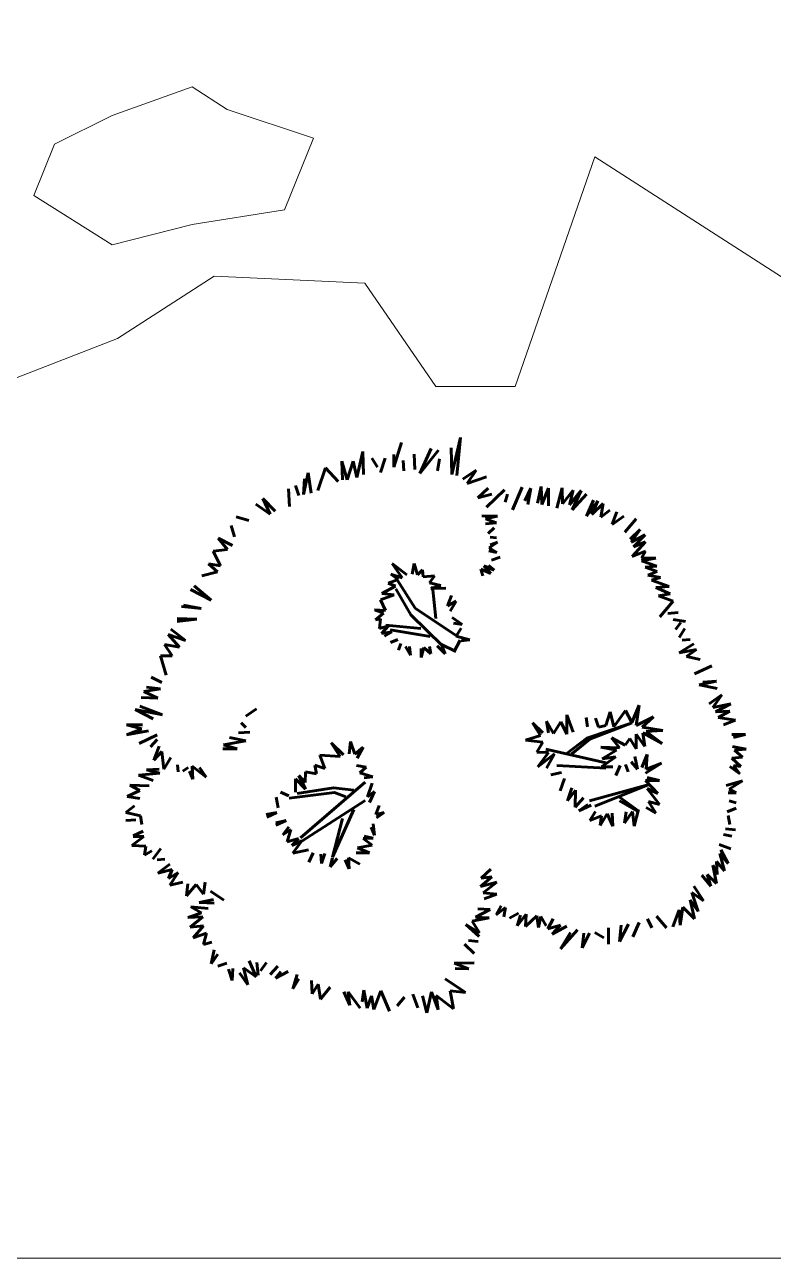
# Model space of a CAD drawing. Header units: metres. Extents: x 0 to 43.1, y 0 to 32.6.
# Drawn here: x 29.91 to 34.84, y 0 to 8.13 of the extents above; entities that cross this region are included whole.
import ezdxf

# ---------------------------------------------------------------- set-up
doc = ezdxf.new("R2010")
doc.units = ezdxf.units.M
for name, color, linetype, lineweight in [('Ceco.NET 53', 254, 'Continuous', 9), ('plants', 83, 'Continuous', 60), ('topography', 132, 'Continuous', 15)]:
    doc.layers.add(name, color=color, linetype=linetype, lineweight=lineweight)

# ---------------------------------------------------------------- blocks, each defined once
blk = doc.blocks.new('ARBRE10')
for p, q in [((0.2391, 1.7233), (0.2972, 1.967)), ((0.2972, 1.967), (0.2718, 1.716)), ((-0.3867, 1.7026), (-0.3473, 1.8749)), ((-0.3473, 1.8749), (-0.3424, 1.7223)), ((-0.1426, 1.7705), (-0.0917, 1.9342)), ((0.0282, 1.7305), (0.1046, 1.8942)), ((0.1518, 1.8833), (0.0282, 1.7305)), ((0.2354, 1.8978), (0.2391, 1.7233)), ((-0.4801, 1.6878), (-0.4851, 1.8109)), ((-0.4851, 1.8109), (-0.4506, 1.6878)), ((-0.4506, 1.6878), (-0.4113, 1.8109)), ((-0.4113, 1.8109), (-0.3867, 1.7026)), ((-0.2883, 1.8306), (-0.2489, 1.7715)), ((-0.1997, 1.8306), (-0.2293, 1.737)), ((-0.1426, 1.8542), (-0.1426, 1.7705)), ((-0.0817, 1.8158), (-0.0768, 1.7469)), ((-0.0081, 1.8578), (-0.0045, 1.756)), ((0.1446, 1.7469), (0.1594, 1.8256)), ((-0.7387, 1.5923), (-0.706, 1.7342)), ((-0.706, 1.7342), (-0.6878, 1.5996)), ((-0.6442, 1.6178), (-0.5933, 1.7669)), ((-0.5933, 1.7669), (-0.5097, 1.676)), ((0.3119, 1.6927), (0.4004, 1.7518)), ((0.4004, 1.7518), (0.3414, 1.6632)), ((0.3414, 1.6632), (0.4693, 1.7075)), ((-0.8368, 1.6287), (-0.8295, 1.5123)), ((-0.7896, 1.6505), (-0.7678, 1.585)), ((-0.7314, 1.6942), (-0.7387, 1.5923)), ((0.4791, 1.6337), (0.4103, 1.5697)), ((0.7043, 1.6396), (0.6389, 1.4905)), ((0.7202, 1.55), (0.7595, 1.6337)), ((0.7595, 1.6337), (0.7399, 1.5254)), ((0.8038, 1.5352), (0.8284, 1.6435)), ((0.8284, 1.6435), (0.8333, 1.5254)), ((0.8333, 1.5254), (0.8776, 1.6337)), ((0.8776, 1.6337), (0.8776, 1.5155)), ((0.9313, 1.5015), (0.9663, 1.6348)), ((0.9663, 1.6348), (0.9698, 1.5295)), ((-0.9254, 1.4804), (-1.0048, 1.5646)), ((-1.0048, 1.5646), (-0.9581, 1.4617)), ((0.4103, 1.5697), (0.5037, 1.5943)), ((0.588, 1.6214), (0.468, 1.5086)), ((0.607, 1.5943), (0.5923, 1.5401)), ((0.9698, 1.5295), (1.04, 1.6208)), ((1.04, 1.6208), (1.0154, 1.5225)), ((1.0154, 1.5225), (1.0926, 1.6173)), ((1.0926, 1.6173), (1.033, 1.4909)), ((1.033, 1.4909), (1.1276, 1.5927)), ((1.1732, 1.5541), (1.1276, 1.4488)), ((1.1276, 1.4488), (1.2013, 1.5506)), ((1.2013, 1.5506), (1.1627, 1.4593)), ((-0.9581, 1.4617), (-1.0516, 1.5272)), ((1.1627, 1.4593), (1.2363, 1.533)), ((1.2363, 1.533), (1.2223, 1.4418)), ((1.2223, 1.4418), (1.2819, 1.4874)), ((1.3275, 1.4769), (1.296, 1.3962)), ((-1.2152, 1.3868), (-1.1918, 1.312)), ((-1.1825, 1.443), (-1.0983, 1.4196)), ((0.4375, 1.4504), (0.5411, 1.4479)), ((0.5411, 1.4479), (0.4622, 1.4306)), ((0.4622, 1.4306), (0.5337, 1.4035)), ((0.5337, 1.4035), (0.4622, 1.3985)), ((1.3731, 1.4488), (1.296, 1.3927)), ((1.4538, 1.4313), (1.3801, 1.3436)), ((-1.2059, 1.2558), (-1.2994, 1.3026)), ((-1.2994, 1.3026), (-1.2386, 1.2278)), ((0.4794, 1.3343), (0.5189, 1.3714)), ((0.4918, 1.3096), (0.5337, 1.3047)), ((1.4152, 1.2979), (1.4818, 1.3611)), ((1.4818, 1.3611), (1.4222, 1.2769)), ((1.4222, 1.2769), (1.5134, 1.326)), ((1.5134, 1.326), (1.4362, 1.2453)), ((-1.2386, 1.2278), (-1.3321, 1.2184)), ((0.5362, 1.2084), (0.4844, 1.2207)), ((0.5411, 1.2775), (0.4868, 1.2405)), ((0.4868, 1.2405), (0.5362, 1.2084)), ((0.4918, 1.2602), (0.5411, 1.2775)), ((1.5169, 1.2804), (1.4292, 1.1821)), ((1.4362, 1.2453), (1.5169, 1.2804)), ((-1.3321, 1.2184), (-1.2854, 1.1201)), ((0.5016, 1.159), (0.5584, 1.1788)), ((1.4292, 1.1821), (1.5169, 1.2172)), ((1.5169, 1.2172), (1.4888, 1.1716)), ((1.4888, 1.1716), (1.5835, 1.1716)), ((1.5835, 1.1716), (1.4888, 1.1541)), ((1.4888, 1.1541), (1.5905, 1.119)), ((-1.3041, 1.0827), (-1.4069, 1.0546)), ((-1.2854, 1.1201), (-1.3648, 1.1342)), ((-1.3648, 1.1342), (-1.3041, 1.0827)), ((-0.087, 1.0429), (-0.1616, 1.0669)), ((-0.1616, 1.0669), (-0.1138, 1.031)), ((-0.0571, 1.0609), (-0.1527, 1.1356)), ((-0.1527, 1.1356), (-0.087, 1.0429)), ((-0.0093, 1.1356), (-0.0212, 1.0669)), ((0.0146, 1.0609), (-0.0093, 1.1356)), ((0.0475, 1.0938), (0.0146, 1.0609)), ((0.0505, 1.0489), (0.0475, 1.0938)), ((0.4967, 1.0701), (0.4301, 1.0997)), ((0.4301, 1.0997), (0.4449, 1.0553)), ((0.5189, 1.0923), (0.4498, 1.122)), ((0.4498, 1.122), (0.4967, 1.0701)), ((0.4819, 1.1244), (0.5189, 1.0923)), ((1.5905, 1.119), (1.5134, 1.112)), ((1.5134, 1.112), (1.594, 1.0839)), ((1.594, 1.0839), (1.5309, 1.0593)), ((1.5309, 1.0593), (1.6151, 1.0453)), ((-1.4583, 0.9891), (-1.3461, 0.8956)), ((-0.1318, 0.9862), (-0.2214, 0.9383)), ((-0.1138, 1.031), (-0.1796, 1.0071)), ((-0.1796, 1.0071), (-0.1318, 0.9862)), ((-0.1206, 1.0296), (-0.0008, 0.8422)), ((0.1251, 1.0549), (0.0505, 1.0489)), ((0.0923, 1.0101), (0.1251, 1.0549)), ((0.167, 0.9921), (0.0923, 1.0101)), ((0.1012, 0.9712), (0.167, 0.9921)), ((0.1116, 0.9846), (0.134, 0.7748)), ((1.6151, 1.0453), (1.5554, 1.0277)), ((1.5554, 1.0277), (1.6712, 0.9856)), ((1.6712, 0.9856), (1.5835, 0.9786)), ((1.5835, 0.9786), (1.6782, 0.9365)), ((-1.3461, 0.8956), (-1.4817, 0.9658)), ((-0.1407, 0.9294), (-0.2303, 0.8965)), ((-0.2303, 0.8965), (-0.1975, 0.8277)), ((-0.2214, 0.9383), (-0.1407, 0.9294)), ((-0.1281, 0.9696), (-0.0307, 0.7973)), ((0.1998, 0.9742), (0.1012, 0.9712)), ((0.2118, 0.8576), (0.2386, 0.9264)), ((1.6782, 0.9365), (1.601, 0.9225)), ((1.601, 0.9225), (1.6992, 0.8874)), ((-1.4116, 0.8394), (-1.5425, 0.8535)), ((-1.5285, 0.8628), (-1.4116, 0.8394)), ((-0.1975, 0.8277), (-0.2692, 0.8307)), ((-0.2692, 0.8307), (-0.2094, 0.8098)), ((-0.0008, 0.8422), (0.2763, 0.6549)), ((0.2685, 0.8875), (0.2118, 0.8576)), ((0.2297, 0.8218), (0.2685, 0.8875)), ((1.6992, 0.8874), (1.6116, 0.7856)), ((1.7308, 0.8137), (1.6642, 0.8067)), ((-1.5705, 0.7739), (-1.4396, 0.7692)), ((-1.4396, 0.7692), (-1.5705, 0.7552)), ((-0.2094, 0.8098), (-0.2632, 0.765)), ((-0.2632, 0.765), (-0.2303, 0.7709)), ((-0.2303, 0.7709), (-0.2363, 0.7082)), ((-0.0307, 0.7973), (0.179, 0.5949)), ((0.3073, 0.7351), (0.2416, 0.7799)), ((0.2506, 0.744), (0.3073, 0.7351)), ((1.6992, 0.7681), (1.7799, 0.754)), ((1.7132, 0.7014), (1.7483, 0.747)), ((-1.5149, 0.629), (-1.6286, 0.6684)), ((-1.6286, 0.6684), (-1.5543, 0.5853)), ((-1.6111, 0.7034), (-1.5149, 0.629)), ((-0.2363, 0.7082), (-0.1766, 0.7261)), ((-0.1766, 0.7261), (-0.2244, 0.6753)), ((-0.2244, 0.6753), (-0.1557, 0.6872)), ((-0.1557, 0.6872), (-0.2035, 0.6574)), ((-0.1955, 0.7298), (0.0367, 0.7073)), ((-0.1655, 0.6998), (0.0966, 0.6549)), ((0.2685, 0.6574), (0.3014, 0.7112)), ((0.3581, 0.6334), (0.2685, 0.6574)), ((1.7764, 0.7084), (1.7378, 0.6488)), ((-1.5543, 0.5853), (-1.6548, 0.6028)), ((-1.6548, 0.6028), (-1.6024, 0.5284)), ((-0.1168, 0.6364), (-0.1646, 0.6155)), ((-0.0959, 0.6095), (-0.1109, 0.5647)), ((-0.066, 0.5886), (-0.0332, 0.5318)), ((-0.0332, 0.5318), (-0.0392, 0.5886)), ((0.0385, 0.5169), (0.0564, 0.5826)), ((0.0385, 0.5766), (0.0385, 0.5169)), ((0.0564, 0.5826), (0.1012, 0.5408)), ((0.1012, 0.5408), (0.0923, 0.5886)), ((0.1431, 0.5946), (0.1968, 0.5408)), ((0.1968, 0.5408), (0.1729, 0.6035)), ((0.1729, 0.6035), (0.2625, 0.5587)), ((0.2954, 0.6304), (0.2536, 0.5527)), ((0.3014, 0.6275), (0.3581, 0.6334)), ((1.8338, 0.6065), (1.7382, 0.5468)), ((1.7382, 0.5468), (1.8517, 0.5707)), ((1.7588, 0.6312), (1.8114, 0.6347)), ((1.8517, 0.5707), (1.786, 0.5228)), ((-1.6024, 0.5284), (-1.6811, 0.5284)), ((-1.6811, 0.5284), (-1.6417, 0.4015)), ((1.786, 0.5228), (1.8756, 0.5049)), ((1.9533, 0.4631), (1.8397, 0.4093)), ((-1.7423, 0.3884), (-1.6723, 0.3534)), ((1.9831, 0.3614), (1.8696, 0.3375)), ((1.8696, 0.3375), (1.9891, 0.3136)), ((1.8935, 0.3554), (1.9831, 0.3614)), ((-1.6985, 0.2484), (-1.8079, 0.2527)), ((-1.6811, 0.3096), (-1.7904, 0.2921)), ((-1.7904, 0.2921), (-1.6985, 0.2484)), ((-1.7729, 0.3227), (-1.6811, 0.3096)), ((1.9353, 0.212), (2.019, 0.2718)), ((2.019, 0.2718), (1.9592, 0.1881)), ((-1.6679, 0.139), (-1.8472, 0.174)), ((-1.8472, 0.174), (-1.7292, 0.1127)), ((-1.8166, 0.1959), (-1.6679, 0.139)), ((-1.117, 0.1302), (-1.0471, 0.1784)), ((1.3081, 0.0612), (1.3854, 0.1671)), ((1.3854, 0.1671), (1.4261, 0.0897)), ((1.4261, 0.0897), (1.4749, 0.2037)), ((1.4749, 0.2037), (1.4546, 0.0694)), ((1.9592, 0.1881), (2.0787, 0.212)), ((2.0787, 0.212), (1.9772, 0.1582)), ((1.9772, 0.1582), (2.0727, 0.1641)), ((2.0727, 0.1641), (1.9951, 0.1223)), ((-1.1476, 0.0865), (-1.117, 0.0558)), ((0.8401, 0.0205), (0.7709, 0.0856)), ((0.7709, 0.0856), (0.8238, 0.0042)), ((0.8767, 0.0205), (0.8645, 0.0979)), ((0.8645, 0.0979), (0.9092, 0.0164)), ((0.9092, 0.0164), (0.9581, 0.0938)), ((0.9581, 0.0938), (0.9988, 0.0123)), ((0.9988, 0.0123), (0.9988, 0.1386)), ((0.9988, 0.1386), (1.0395, 0.0246)), ((1.1331, 0.0612), (1.1249, 0.1223)), ((1.1288, -0.0152), (1.4275, 0.0864)), ((1.4275, 0.0864), (1.1497, -0.0212)), ((1.186, 0.1182), (1.2063, 0.0571)), ((1.2552, 0.0694), (1.2836, 0.1589)), ((1.2836, 0.1589), (1.3081, 0.0612)), ((1.4546, 0.0694), (1.5685, 0.1264)), ((1.5685, 0.1264), (1.4953, 0.0571)), ((1.9951, 0.1223), (2.1086, 0.1044)), ((2.1086, 0.1044), (2.0309, 0.0745)), ((-1.7991, 0.0733), (-1.904, 0.0733)), ((-1.904, 0.0733), (-1.8035, 0.0471)), ((-1.8035, 0.0471), (-1.904, 0.0077)), ((-1.904, 0.0077), (-1.7598, 0.034)), ((-1.7029, 0.0077), (-1.821, -0.0492)), ((-1.1651, 0.0208), (-1.0908, 0.0252)), ((0.8238, 0.0042), (0.7261, -0.0284)), ((1.2063, 0.0571), (1.2552, 0.0694)), ((1.5115, -0.0691), (1.4546, 0.0123)), ((1.4546, 0.0123), (1.4546, -0.0854)), ((1.4953, 0.0571), (1.6295, 0.0368)), ((1.6255, -0.0487), (1.4993, 0.0205)), ((1.4993, 0.0205), (1.5115, -0.0691)), ((1.6295, 0.0368), (1.5197, 0.0286)), ((1.5197, 0.0286), (1.6255, -0.0487)), ((2.0847, 0.0087), (2.1743, 0.0087)), ((2.1743, 0.0087), (2.0966, -0.0092)), ((-1.7029, -0.0229), (-1.7466, -0.071)), ((-1.6898, -0.0667), (-1.7248, -0.1586)), ((-1.2657, -0.0579), (-1.117, -0.0317)), ((-1.1739, -0.0842), (-1.2657, -0.0579)), ((-1.117, -0.0317), (-1.2263, -0.0098)), ((-0.4749, -0.1236), (-0.556, -0.0456)), ((-0.556, -0.0456), (-0.4967, -0.1361)), ((-0.4282, -0.0363), (-0.4375, -0.1174)), ((-0.4001, -0.1205), (-0.4282, -0.0363)), ((-0.344, -0.0737), (-0.4001, -0.1205)), ((-0.3845, -0.1454), (-0.344, -0.0737)), ((0.7261, -0.0284), (0.8401, -0.0406)), ((0.8401, -0.0406), (0.7994, -0.1057)), ((1.0004, -0.1138), (1.1288, -0.0152)), ((1.1497, -0.0212), (1.0302, -0.1168)), ((1.3447, -0.0772), (1.2226, -0.0732)), ((1.2226, -0.0732), (1.3243, -0.0935)), ((1.3813, -0.061), (1.2918, -0.0121)), ((1.2918, -0.0121), (1.3447, -0.0772)), ((1.4139, -0.0162), (1.3813, -0.061)), ((1.4546, -0.0854), (1.4139, -0.0162)), ((2.0907, -0.069), (2.1803, -0.0869)), ((-1.7248, -0.1586), (-1.6723, -0.1017)), ((-1.6723, -0.1017), (-1.6592, -0.2198)), ((-1.6592, -0.2198), (-1.6111, -0.1411)), ((-1.27, -0.0842), (-1.1739, -0.0842)), ((-0.4967, -0.1361), (-0.6308, -0.1267)), ((-0.6308, -0.1267), (-0.5965, -0.214)), ((0.7994, -0.1057), (0.8767, -0.1098)), ((0.8767, -0.1098), (0.8075, -0.2035)), ((0.8075, -0.2035), (0.9174, -0.118)), ((0.86, -0.0869), (1.2543, -0.1766)), ((0.9174, -0.118), (0.8645, -0.2116)), ((1.3203, -0.1383), (1.2267, -0.2035)), ((1.3243, -0.0935), (1.2307, -0.1505)), ((1.2307, -0.1505), (1.3203, -0.1383)), ((1.4627, -0.2198), (1.4464, -0.1342)), ((1.4912, -0.2075), (1.5278, -0.122)), ((1.5278, -0.122), (1.5197, -0.2198)), ((2.1564, -0.1407), (2.0847, -0.1467)), ((2.0847, -0.1467), (2.1444, -0.2005)), ((2.1803, -0.0869), (2.1026, -0.0929)), ((2.1026, -0.0929), (2.1564, -0.1407)), ((-1.6898, -0.2198), (-1.7729, -0.2242)), ((-1.7729, -0.2242), (-1.6854, -0.2461)), ((-1.5674, -0.1892), (-1.563, -0.2373)), ((-1.4974, -0.2067), (-1.5324, -0.2329)), ((-1.4887, -0.2329), (-1.4668, -0.2854)), ((-1.4668, -0.2854), (-1.4712, -0.1979)), ((-1.4712, -0.1979), (-1.3794, -0.2723)), ((-1.3794, -0.2723), (-1.4231, -0.2067)), ((-0.7243, -0.2359), (-0.7274, -0.3076)), ((-0.6526, -0.2484), (-0.7243, -0.2359)), ((-0.5965, -0.214), (-0.6619, -0.1922)), ((-0.6619, -0.1922), (-0.6526, -0.2484)), ((-0.3253, -0.2047), (-0.3877, -0.1953)), ((-0.3658, -0.2421), (-0.3253, -0.2047)), ((-0.2817, -0.2702), (-0.3658, -0.2421)), ((0.9621, -0.2401), (0.893, -0.2564)), ((0.9317, -0.1946), (1.2543, -0.2125)), ((1.2267, -0.2035), (1.2999, -0.2035)), ((1.3488, -0.1953), (1.3203, -0.2605)), ((1.3854, -0.1872), (1.4017, -0.2361)), ((1.422, -0.1709), (1.4627, -0.2198)), ((1.6214, -0.179), (1.5156, -0.2442)), ((1.5197, -0.2198), (1.6214, -0.179)), ((2.1385, -0.2484), (2.0727, -0.2005)), ((2.1444, -0.2005), (2.0966, -0.1946)), ((2.0966, -0.1946), (2.1385, -0.2484)), ((-1.7554, -0.3292), (-1.8822, -0.3248)), ((-1.8822, -0.3248), (-1.8166, -0.3598)), ((-1.6854, -0.2461), (-1.8253, -0.2592)), ((-1.8253, -0.2592), (-1.7292, -0.2942)), ((-0.7243, -0.3513), (-0.7897, -0.2827)), ((-0.7897, -0.2827), (-0.7897, -0.37)), ((-0.7274, -0.3076), (-0.7679, -0.2608)), ((-0.7679, -0.2608), (-0.7243, -0.3513)), ((-0.7572, -0.6716), (-0.3303, -0.3044)), ((-0.3378, -0.2764), (-0.2817, -0.2702)), ((-0.316, -0.4012), (-0.2848, -0.3107)), ((0.9825, -0.2808), (0.954, -0.3623)), ((1.1467, -0.4277), (1.541, -0.3201)), ((1.541, -0.3201), (1.1826, -0.4636)), ((1.6092, -0.2931), (1.5156, -0.2931)), ((1.5156, -0.2931), (1.597, -0.3786)), ((1.5278, -0.2727), (1.6092, -0.2931)), ((2.0488, -0.3261), (2.1564, -0.2962)), ((2.1564, -0.2962), (2.0668, -0.35)), ((-1.8166, -0.3598), (-1.8997, -0.3992)), ((-1.8997, -0.3992), (-1.8166, -0.4123)), ((-0.9175, -0.4043), (-0.9051, -0.4729)), ((-0.8895, -0.37), (-0.8334, -0.395)), ((-0.8321, -0.4093), (-0.5325, -0.3719)), ((-0.7796, -0.3794), (-0.54, -0.3419)), ((-0.54, -0.3419), (-0.4052, -0.3569)), ((-0.5325, -0.3719), (-0.4576, -0.4018)), ((-0.2692, -0.3669), (-0.316, -0.4012)), ((-0.3035, -0.4386), (-0.2692, -0.3669)), ((1.0313, -0.3419), (1.0028, -0.4274)), ((1.0028, -0.4274), (1.0557, -0.3582)), ((1.0557, -0.3582), (1.0517, -0.4682)), ((1.4723, -0.4965), (1.3439, -0.4038)), ((1.597, -0.3786), (1.5278, -0.346)), ((1.5278, -0.346), (1.6092, -0.4519)), ((2.1146, -0.3739), (2.0608, -0.3739)), ((2.0668, -0.35), (2.1146, -0.3739)), ((-1.8516, -0.4605), (-1.9084, -0.5042)), ((-0.7497, -0.6941), (-0.3303, -0.4243)), ((-0.5475, -0.799), (-0.4052, -0.4843)), ((-0.2599, -0.5166), (-0.238, -0.4573)), ((1.0517, -0.4682), (1.1087, -0.4071)), ((1.0761, -0.4926), (1.1371, -0.4519)), ((1.1575, -0.4559), (1.0761, -0.4926)), ((1.3439, -0.4277), (1.4693, -0.4994)), ((1.4708, -0.4845), (1.4424, -0.5944)), ((1.5848, -0.5089), (1.5197, -0.4722)), ((1.6092, -0.4519), (1.536, -0.4315)), ((1.536, -0.4315), (1.5848, -0.5089)), ((2.0548, -0.4994), (2.1146, -0.4755)), ((2.0668, -0.4277), (2.1146, -0.4397)), ((-1.9084, -0.5042), (-1.8122, -0.5261)), ((-1.9084, -0.5567), (-1.8428, -0.5523)), ((-1.8122, -0.5261), (-1.8035, -0.583)), ((-0.983, -0.5166), (-0.9144, -0.5041)), ((-0.9144, -0.5041), (-0.9799, -0.5353)), ((-0.9206, -0.5727), (-0.8521, -0.5571)), ((-0.8521, -0.5571), (-0.9206, -0.5883)), ((-0.4801, -0.5442), (-0.5475, -0.799)), ((-0.2069, -0.5041), (-0.2599, -0.5166)), ((-0.2567, -0.5384), (-0.2069, -0.5041)), ((1.1493, -0.5578), (1.186, -0.4967)), ((1.2267, -0.5252), (1.1493, -0.5578)), ((1.2633, -0.513), (1.2185, -0.5903)), ((1.2185, -0.5903), (1.2267, -0.5252)), ((1.2999, -0.5944), (1.2633, -0.513)), ((1.2958, -0.5089), (1.2999, -0.5944)), ((1.4301, -0.4967), (1.3772, -0.574)), ((1.3772, -0.574), (1.3894, -0.5007)), ((1.4424, -0.5944), (1.4301, -0.4967)), ((2.0608, -0.5234), (2.0727, -0.5831)), ((-1.8603, -0.6573), (-1.7947, -0.6267)), ((-0.8334, -0.5977), (-0.8739, -0.6507)), ((-0.8739, -0.6507), (-0.8209, -0.6164)), ((-0.8209, -0.6164), (-0.8458, -0.6975)), ((-0.291, -0.6008), (-0.2692, -0.6538)), ((-0.2692, -0.6538), (-0.2786, -0.579)), ((2.0309, -0.6489), (2.0847, -0.6609)), ((2.0429, -0.613), (2.1086, -0.619)), ((-1.7905, -0.6627), (-1.8695, -0.7219)), ((-1.8695, -0.7219), (-1.7757, -0.7269)), ((-1.8596, -0.6627), (-1.7905, -0.6627)), ((-1.7757, -0.7269), (-1.7856, -0.7861)), ((-0.8458, -0.6975), (-0.771, -0.6757)), ((-0.771, -0.6757), (-0.8147, -0.7225)), ((-0.8147, -0.7225), (-0.7492, -0.6913)), ((-0.7492, -0.6913), (-0.8084, -0.7724)), ((-0.3814, -0.7381), (-0.2848, -0.7193)), ((-0.344, -0.6757), (-0.2786, -0.6726)), ((-0.2848, -0.7193), (-0.344, -0.6757)), ((-0.2786, -0.6726), (-0.3378, -0.6601)), ((2.0011, -0.7147), (2.0787, -0.7446)), ((-1.7856, -0.7861), (-1.7362, -0.7565)), ((-1.7313, -0.8108), (-1.677, -0.7417)), ((-1.6523, -0.8108), (-1.7017, -0.8158)), ((-0.8084, -0.7724), (-0.7056, -0.7505)), ((-0.6744, -0.7692), (-0.7025, -0.8316)), ((-0.6183, -0.841), (-0.6245, -0.7786)), ((-0.5965, -0.7755), (-0.6183, -0.841)), ((-0.5622, -0.8628), (-0.5466, -0.8036)), ((-0.5154, -0.8067), (-0.5622, -0.8628)), ((-0.4375, -0.8753), (-0.4406, -0.8036)), ((-0.4406, -0.8036), (-0.3658, -0.8441)), ((-0.3908, -0.7692), (-0.3035, -0.7692)), ((-0.3035, -0.7692), (-0.3814, -0.7381)), ((2.0608, -0.8402), (2.007, -0.7744)), ((2.007, -0.7744), (2.0369, -0.888)), ((2.013, -0.7505), (2.0608, -0.8402)), ((-1.6178, -0.8454), (-1.6968, -0.9047)), ((-1.6968, -0.9047), (-1.603, -0.88)), ((-1.603, -0.88), (-1.6277, -0.9392)), ((-0.4625, -0.816), (-0.4375, -0.8753)), ((0.4334, -0.937), (0.4962, -0.8769)), ((1.9891, -0.9119), (1.9592, -0.8522)), ((1.9592, -0.8522), (1.9831, -0.9717)), ((2.0369, -0.888), (1.9831, -0.8282)), ((1.9831, -0.8282), (1.9891, -0.9119)), ((-1.6277, -0.9392), (-1.5635, -0.8997)), ((-1.5635, -0.8997), (-1.6178, -0.9837)), ((-1.6178, -0.9837), (-1.5339, -0.9639)), ((-1.4993, -0.9738), (-1.5092, -1.0528)), ((-1.3957, -1.0429), (-1.3858, -0.9639)), ((0.428, -0.9916), (0.5044, -0.9288)), ((0.5372, -0.9643), (0.428, -0.9916)), ((0.5044, -0.9288), (0.4334, -0.937)), ((0.4471, -1.0326), (0.5372, -0.9643)), ((1.9473, -0.9897), (1.8875, -0.9179)), ((1.9831, -0.9717), (1.9234, -0.9119)), ((1.9234, -0.9119), (1.9473, -0.9897)), ((-1.5092, -1.0528), (-1.4451, -0.9787)), ((-1.4451, -0.9787), (-1.3957, -1.0429)), ((-1.3513, -1.0232), (-1.2625, -1.0825)), ((0.5372, -1.0435), (0.4471, -1.0326)), ((0.4526, -1.0736), (0.5372, -1.0435)), ((1.8995, -1.0853), (1.8218, -1.0315)), ((1.8218, -1.0315), (1.8636, -1.1571)), ((1.8338, -0.9897), (1.8995, -1.0853)), ((-1.3661, -1.1368), (-1.4796, -1.1269)), ((-1.4796, -1.1269), (-1.4105, -1.1664)), ((-1.3315, -1.0775), (-1.4253, -1.0973)), ((-1.4253, -1.0973), (-1.3266, -1.1022)), ((0.5641, -1.119), (0.531, -1.1779)), ((0.531, -1.1779), (0.5935, -1.1301)), ((0.5935, -1.1301), (0.5825, -1.1927)), ((1.7621, -1.1272), (1.7442, -1.2467)), ((1.8397, -1.2049), (1.7621, -1.1272)), ((1.8636, -1.1571), (1.8099, -1.0793)), ((1.8099, -1.0793), (1.8397, -1.2049)), ((-1.4105, -1.1664), (-1.4993, -1.196)), ((-1.4993, -1.196), (-1.4006, -1.1911)), ((-1.4006, -1.1911), (-1.4845, -1.2602)), ((0.3734, -1.2211), (0.4853, -1.1992)), ((0.3952, -1.1938), (0.4935, -1.1446)), ((0.4853, -1.1992), (0.3952, -1.1938)), ((0.4935, -1.1446), (0.4116, -1.1391)), ((0.6782, -1.1669), (0.6193, -1.2)), ((0.6708, -1.2516), (0.7297, -1.1742)), ((0.6929, -1.1816), (0.6708, -1.2516)), ((0.7297, -1.1742), (0.726, -1.2553)), ((0.726, -1.2553), (0.7996, -1.1853)), ((0.7996, -1.1853), (0.8107, -1.2626)), ((0.8107, -1.2626), (0.8254, -1.189)), ((0.8254, -1.189), (0.8622, -1.2516)), ((0.8719, -1.2706), (0.9078, -1.2049)), ((1.5291, -1.2049), (1.559, -1.2647)), ((1.5888, -1.1869), (1.6545, -1.2647)), ((1.7382, -1.1451), (1.6964, -1.2587)), ((1.7442, -1.2467), (1.7382, -1.1451)), ((-1.4845, -1.2602), (-1.3957, -1.2504)), ((-1.3957, -1.2504), (-1.4648, -1.3294)), ((-1.4648, -1.3294), (-1.376, -1.2998)), ((-1.376, -1.2998), (-1.3957, -1.3738)), ((0.4198, -1.3222), (0.3324, -1.2429)), ((0.3324, -1.2429), (0.4225, -1.2976)), ((0.4225, -1.2976), (0.3734, -1.2211)), ((0.9556, -1.2467), (0.8719, -1.2706)), ((0.9018, -1.3065), (0.9556, -1.2467)), ((0.9974, -1.2527), (0.9018, -1.3065)), ((1.0691, -1.2766), (0.9556, -1.4022)), ((0.9556, -1.4022), (1.0213, -1.2946)), ((1.1467, -1.3005), (1.0989, -1.3962)), ((1.0989, -1.3962), (1.1109, -1.3005)), ((1.1826, -1.2946), (1.2423, -1.3304)), ((1.2722, -1.2647), (1.2722, -1.3723)), ((1.4036, -1.2407), (1.3439, -1.3543)), ((1.3439, -1.3543), (1.3558, -1.2467)), ((1.4753, -1.2288), (1.4335, -1.3244)), ((-1.3957, -1.3738), (-1.3414, -1.359)), ((0.3243, -1.3713), (0.387, -1.4341)), ((0.3488, -1.3467), (0.4143, -1.3549)), ((-1.3266, -1.4084), (-1.3464, -1.5022)), ((-1.3464, -1.5022), (-1.3019, -1.438)), ((-1.2427, -1.4973), (-1.3019, -1.517)), ((-1.2328, -1.5368), (-1.2082, -1.6109)), ((-1.2082, -1.6109), (-1.2032, -1.5319)), ((-1.1045, -1.6405), (-1.1341, -1.5269)), ((-1.1341, -1.5269), (-1.0502, -1.5862)), ((-1.0502, -1.5862), (-1.0947, -1.4825)), ((-1.0453, -1.4924), (-1.0354, -1.5763)), ((-0.9811, -1.4924), (-1.0206, -1.5467)), ((-0.9071, -1.517), (-0.9565, -1.5714)), ((0.256, -1.497), (0.387, -1.4942)), ((0.3516, -1.5352), (0.256, -1.497)), ((0.2615, -1.5325), (0.3516, -1.5352)), ((-1.1588, -1.5615), (-1.1045, -1.6405)), ((-0.838, -1.5516), (-0.9219, -1.5961)), ((-0.9219, -1.5961), (-0.8874, -1.5516)), ((-0.7788, -1.5714), (-0.8084, -1.6652)), ((-0.8084, -1.6652), (-0.7689, -1.601)), ((-0.685, -1.6109), (-0.6801, -1.6998)), ((0.3297, -1.6909), (0.196, -1.6008)), ((-0.6801, -1.6998), (-0.6406, -1.6356)), ((-0.6406, -1.6356), (-0.6258, -1.7343)), ((-0.6258, -1.7343), (-0.5616, -1.6553)), ((-0.4728, -1.685), (-0.4333, -1.7739)), ((-0.4333, -1.7739), (-0.4432, -1.685)), ((-0.4432, -1.685), (-0.3642, -1.7936)), ((-0.35, -1.751), (-0.3391, -1.6745)), ((-0.3391, -1.6745), (-0.3173, -1.7947)), ((-0.2736, -1.8029), (-0.2272, -1.68)), ((-0.2272, -1.68), (-0.1699, -1.8138)), ((-0.017, -1.7018), (0.0158, -1.792)), ((0.0758, -1.8248), (0.1059, -1.6854)), ((0.1059, -1.6854), (0.1495, -1.8056)), ((0.2505, -1.7974), (0.2287, -1.68)), ((0.2287, -1.68), (0.3297, -1.6909)), ((-0.3173, -1.7947), (-0.29, -1.7128)), ((-0.29, -1.7128), (-0.2736, -1.8029)), ((-0.0716, -1.721), (-0.1207, -1.7783)), ((0.0458, -1.7128), (0.0758, -1.8248)), ((0.1495, -1.8056), (0.1359, -1.71)), ((0.1359, -1.71), (0.2505, -1.7974))]:
    blk.add_line(p, q)

msp = doc.modelspace()

# ---------------------------------------------------------------- linework, layer by layer
at = {"layer": 'Ceco.NET 53', "ltscale": 0.3}
msp.add_lwpolyline([(43.1, 0), (0, 0), (0, 32.6), (43.1, 32.6)], dxfattribs=at)
at = {"layer": 'topography', "ltscale": 0.3}
for p, q in [((31.0123, 7.7198), (30.4842, 7.5305)), ((31.2424, 7.571), (31.0123, 7.7198)), ((31.8111, 7.3817), (31.2424, 7.571)), ((30.4842, 7.5305), (30.105, 7.3411)), ((30.105, 7.3411), (29.9696, 7.003)), ((31.6216, 6.9084), (31.8111, 7.3817)), ((33.1414, 5.7442), (33.6656, 7.2583)), ((33.6656, 7.2583), (35.6125, 6.0059)), ((29.9696, 7.003), (30.4842, 6.6785)), ((31.0123, 6.8137), (31.6216, 6.9084)), ((30.4842, 6.6785), (31.0123, 6.8137)), ((30.5206, 6.0617), (31.1571, 6.473)), ((31.1571, 6.473), (32.1493, 6.4265)), ((32.1493, 6.4265), (32.6173, 5.7442)), ((29.8467, 5.7999), (30.5206, 6.0617)), ((30.5206, 6.0617), (30.5206, 6.0617)), ((32.6173, 5.7442), (33.1414, 5.7442))]:
    msp.add_line(p, q, dxfattribs=at)

# ---------------------------------------------------------------- block references
at = {"layer": 'plants', "ltscale": 0.3}
msp.add_blockref('ARBRE10', (32.4834, 3.4422), dxfattribs=at)

doc.saveas('drawing.dxf')
